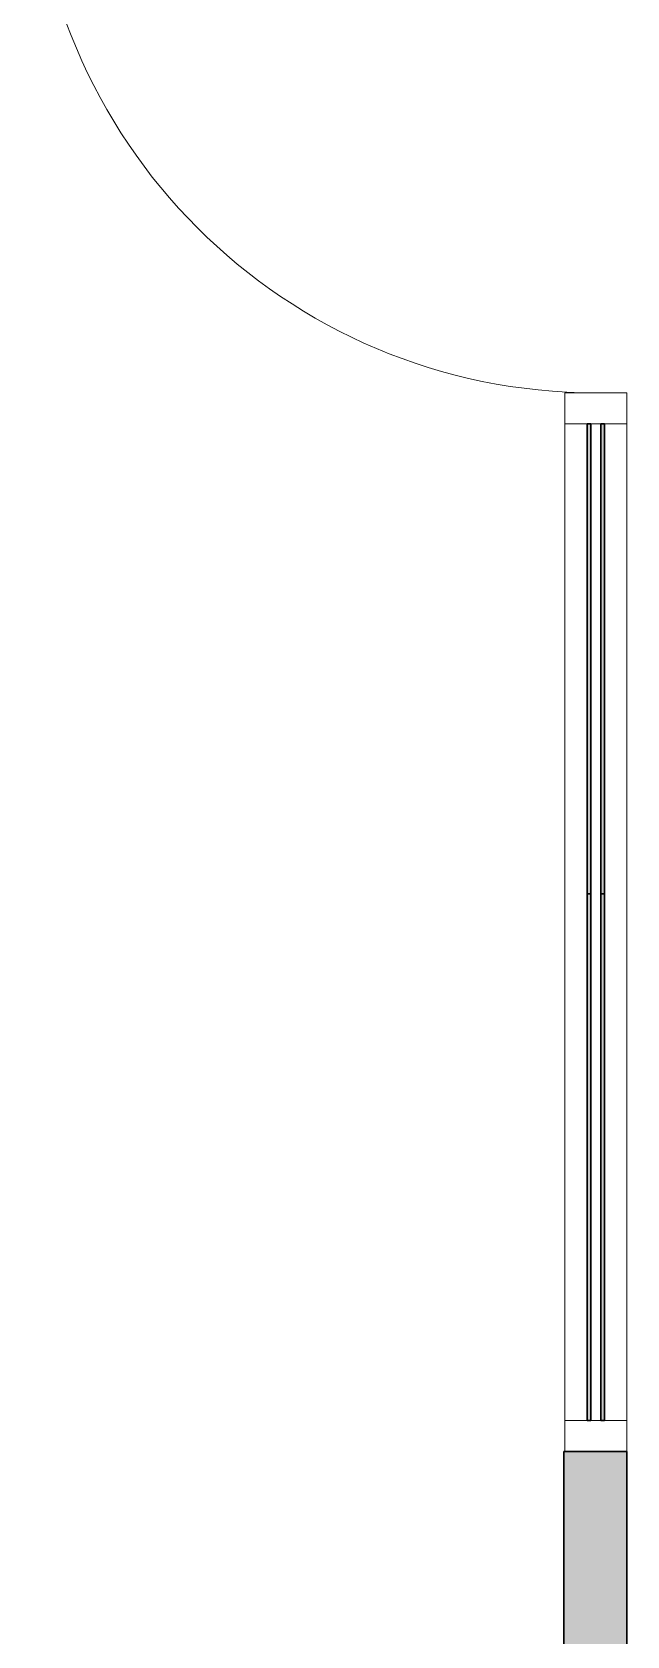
# Model space of a CAD drawing. Header units: millimetres. Extents: x 155927 to 326028, y -36033 to 97293.
# Drawn here: x 223891 to 224851, y 22862 to 25450 of the extents above; entities that cross this region are included whole.
import ezdxf

# ---------------------------------------------------------------- set-up
doc = ezdxf.new("R2010")
doc.units = ezdxf.units.MM
doc.header["$MEASUREMENT"] = 0
for name, color, linetype, lineweight in [('A-DOOR', 4, 'CONTINUOUS', 9), ('A-GLAZ-CURT', 7, 'CONTINUOUS', 9), ('A-GLAZ-CWMG', 7, 'CONTINUOUS', 9), ('A-WALL-PATT', 7, 'CONTINUOUS', 9), ('I-WALL', 7, 'CONTINUOUS', 9)]:
    doc.layers.add(name, color=color, linetype=linetype, lineweight=lineweight)

msp = doc.modelspace()

# ---------------------------------------------------------------- hatches: boundary and pattern name
at = {"layer": 'A-GLAZ-CURT'}
h = msp.add_hatch(color=256, dxfattribs=at)
h.paths.add_polyline_path([(224814.8, 24059.6), (224814.8, 24817.6), (224808.8, 24817.6), (224808.8, 24059.6)], flags=0)
h.paths.add_polyline_path([(224792.8, 24059.6), (224792.8, 24817.6), (224786.8, 24817.6), (224786.8, 24059.6)], flags=0)
h = msp.add_hatch(color=256, dxfattribs=at)
h.paths.add_polyline_path([(224786.8, 23247.9), (224786.8, 23209.6), (224792.8, 23209.6), (224792.8, 24059.6), (224786.8, 24059.6), (224786.8, 23854.5)], flags=0)
h.paths.add_polyline_path([(224808.8, 24059.6), (224808.8, 23209.6), (224814.8, 23209.6), (224814.8, 24059.6)], flags=0)
at = {"layer": 'A-WALL-PATT'}
h = msp.add_hatch(color=256, dxfattribs=at)
h.paths.add_polyline_path([(224850.8, 15107.6), (224850.8, 15407.6), (224748.8, 15407.6), (224748.8, 15107.6)], flags=0)
h.paths.add_polyline_path([(224850.8, 18157.6), (224850.8, 23159.6), (224748.8, 23159.6), (224748.8, 18157.6)], flags=0)

# ---------------------------------------------------------------- linework, layer by layer
at = {"layer": 'A-DOOR'}
msp.add_arc((224800.8, 25777.6), 910, 180, 270, dxfattribs=at)
at = {"layer": 'A-GLAZ-CURT', "lineweight": 30}
for p, q in [((224792.8, 24817.6), (224786.8, 24817.6)), ((224786.8, 24817.6), (224786.8, 24059.6)), ((224792.8, 24059.6), (224792.8, 24817.6)), ((224814.8, 24817.6), (224808.8, 24817.6)), ((224808.8, 24817.6), (224808.8, 24059.6)), ((224814.8, 24059.6), (224814.8, 24817.6)), ((224792.8, 24059.6), (224786.8, 24059.6)), ((224786.8, 24059.6), (224786.8, 23209.6)), ((224786.8, 24059.6), (224792.8, 24059.6)), ((224792.8, 23209.6), (224792.8, 24059.6)), ((224814.8, 24059.6), (224808.8, 24059.6)), ((224808.8, 24059.6), (224808.8, 23209.6)), ((224808.8, 24059.6), (224814.8, 24059.6)), ((224814.8, 23209.6), (224814.8, 24059.6)), ((224786.8, 23209.6), (224792.8, 23209.6)), ((224808.8, 23209.6), (224814.8, 23209.6))]:
    msp.add_line(p, q, dxfattribs=at)
at = {"layer": 'A-GLAZ-CWMG', "lineweight": 20, "extrusion": (0, 0, -1)}
for p, q in [((224850.8, 24867.6), (224750.8, 24867.6)), ((224750.8, 24867.6), (224750.8, 24817.6)), ((224850.8, 24817.6), (224850.8, 24867.6)), ((224750.8, 24817.6), (224850.8, 24817.6))]:
    msp.add_line(p, q, dxfattribs=at)
at = {"layer": 'A-GLAZ-CWMG'}
for p, q in [((224750.8, 24817.6), (224750.8, 24059.6)), ((224850.8, 24817.6), (224850.8, 24059.6)), ((224750.8, 24059.6), (224750.8, 23209.6)), ((224850.8, 24059.6), (224850.8, 23209.6))]:
    msp.add_line(p, q, dxfattribs=at)
at = {"layer": 'A-GLAZ-CWMG', "lineweight": 20}
for p, q in [((224850.8, 23209.6), (224750.8, 23209.6)), ((224750.8, 23209.6), (224750.8, 23159.6)), ((224850.8, 23159.6), (224850.8, 23209.6)), ((224750.8, 23159.6), (224850.8, 23159.6))]:
    msp.add_line(p, q, dxfattribs=at)
at = {"layer": 'I-WALL', "lineweight": 30}
for p, q in [((224850.8, 23159.6), (224748.8, 23159.6)), ((224748.8, 23159.6), (224748.8, 20978.6)), ((224850.8, 18157.6), (224850.8, 23159.6))]:
    msp.add_line(p, q, dxfattribs=at)

doc.saveas('drawing.dxf')
